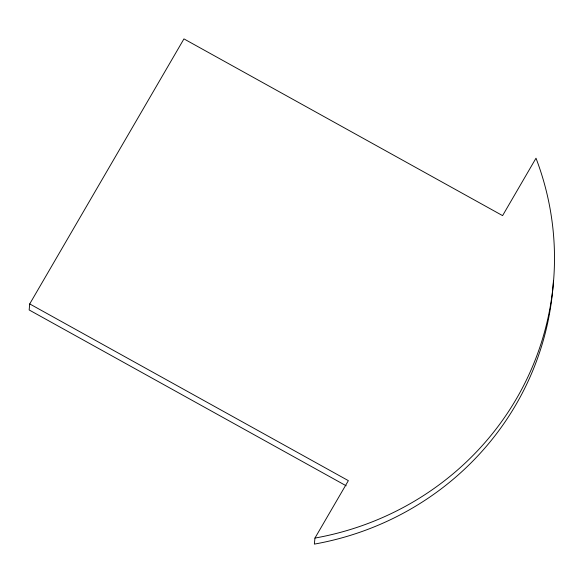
<?xml version="1.0" encoding="UTF-8"?>
<svg xmlns="http://www.w3.org/2000/svg" width="583" height="583" viewBox="0 0 583 583"><rect width="100%" height="100%" fill="white"/><g stroke="black" fill="none" stroke-linecap="round" stroke-linejoin="round"><path stroke-width="0.87" d="M553.456 280.394A293.992 285.991 5.4 0 1 314.368 544.107L314.937 538.073A293.992 285.991 5.4 0 0 536.003 158.197L502.59 215.623L183.951 38.893L29.718 303.925L29.15 309.959L346.193 485.799M314.937 538.073L348.357 480.647L29.718 303.925"/></g></svg>
